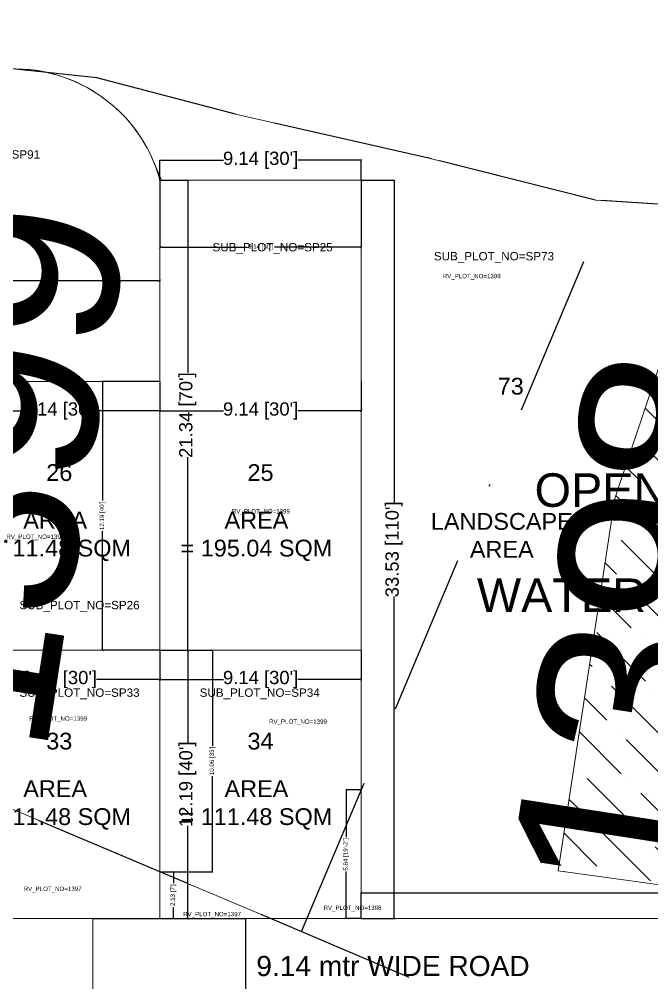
# Model space of a CAD drawing. Header units: metres. Extents: x 205125 to 205418, y -20654 to -20451.
# Drawn here: x 205258.94 to 205287.68, y -20556.45 to -20512.7 of the extents above; entities that cross this region are included whole.
import ezdxf

# ---------------------------------------------------------------- set-up
doc = ezdxf.new("R2010")
doc.units = ezdxf.units.M
doc.header["$MEASUREMENT"] = 0
doc.header["$PDMODE"] = 2
doc.linetypes.add('BORDER2', pattern=[0.875, 0.25, -0.125, 0.25, -0.125, 0, -0.125])
doc.layers.get('0').update_dxf_attribs({"lineweight": 5})
doc.layers.get('Defpoints').update_dxf_attribs({"lineweight": 5})
for name, color, linetype, lineweight in [('A-0-g', 7, 'Continuous', 5), ('INTERNAL_ROADS_RESIDENTIAL', 7, 'Continuous', 5), ('LAND_BOUNDARY', 7, 'Continuous', 5), ('Layer1', 7, 'Continuous', 5), ('SUB_PLOT_25', 7, 'Continuous', 5), ('SUB_PLOT_25_RV_PLOT_1', 7, 'Continuous', 5), ('SUB_PLOT_26', 7, 'Continuous', 5), ('SUB_PLOT_26_RV_PLOT_1', 7, 'Continuous', 5), ('SUB_PLOT_33', 7, 'Continuous', 5), ('SUB_PLOT_33_RV_PLOT_1', 7, 'Continuous', 5), ('SUB_PLOT_33_RV_PLOT_2', 7, 'Continuous', 5), ('SUB_PLOT_34', 7, 'Continuous', 5), ('SUB_PLOT_34_RV_PLOT_1', 7, 'Continuous', 5), ('SUB_PLOT_34_RV_PLOT_2', 7, 'Continuous', 5), ('SUB_PLOT_34_RV_PLOT_3', 7, 'Continuous', 5), ('SUB_PLOT_73', 7, 'Continuous', 5), ('SUB_PLOT_73_RV_PLOT_1', 7, 'Continuous', 5), ('SUB_PLOT_84', 7, 'Continuous', 5), ('SUB_PLOT_84_RV_PLOT_1', 7, 'Continuous', 5), ('SUB_PLOT_86', 7, 'Continuous', 5), ('SUB_PLOT_86_RV_PLOT_1', 7, 'Continuous', 5), ('SUB_PLOT_91', 96, 'Continuous', 5), ('SUB_PLOT_91_RV_PLOT_1', 96, 'Continuous', 5)]:
    doc.layers.add(name, color=color, linetype=linetype, lineweight=lineweight)
doc.styles.add('Arial', font='swissl.ttf')
doc.dimstyles.new('meter', dxfattribs={"dimtxt": 0.2, "dimasz": 0.1, "dimexe": 0, "dimexo": 0, "dimgap": 0.09, "dimtad": 0, "dimzin": 0, "dimdsep": 46, "dimtxsty": 'Arial', "dimblk": 'ARCHTICK', "dimcen": 7.09, "dimclrd": 23, "dimclre": 23, "dimclrt": 75, "dimadec": 0, "dimazin": 0, "dimtfac": 1, "dimtofl": 0, "dimtmove": 1, "dimatfit": 3, "dimldrblk": 'OPEN90', "dimfxl": 1, "dimtolj": 1, "dimtzin": 0, "dimarcsym": 0})

# ---------------------------------------------------------------- blocks, each defined once
blk = doc.blocks.new('_ArchTick')
at = {"color": 0, "const_width": 0.15}
blk.add_lwpolyline([(-0.5, -0.5), (0.5, 0.5)], dxfattribs=at)
blk = doc.blocks.new('*D101')
at = {"color": 23, "linetype": 'Continuous', "lineweight": -2, "ltscale": 0.5, "transparency": 16777216}
for p, q in [((205256.192, -20529.152), (205256.192, -20530.489)), ((205265.336, -20529.152), (205265.336, -20530.489)), ((205256.192, -20530.489), (205259.073, -20530.489)), ((205265.336, -20530.489), (205262.455, -20530.489))]:
    blk.add_line(p, q, dxfattribs=at)
at = {"layer": 'Defpoints', "color": 0, "ltscale": 0.5, "transparency": 16777216}
for p in [(205256.192, -20529.152), (205265.336, -20529.152), (205265.336, -20530.489)]:
    blk.add_point(p, dxfattribs=at)
at = {"color": 23, "lineweight": -2, "ltscale": 0.5, "transparency": 16777216, "xscale": 0.1, "yscale": 0.1, "zscale": 0.1, "rotation": 180}
blk.add_blockref('_ArchTick', (205256.192, -20530.489), dxfattribs=at)
at = {"color": 23, "lineweight": -2, "ltscale": 0.5, "transparency": 16777216, "xscale": 0.1, "yscale": 0.1, "zscale": 0.1}
blk.add_blockref('_ArchTick', (205265.336, -20530.489), dxfattribs=at)
at = {"color": 75, "ltscale": 0.5, "transparency": 16777216, "insert": (205260.764, -20530.489), "char_height": 0.6, "attachment_point": 5, "style": 'Arial'}
blk.add_mtext("\\A1;9.14 [30']", dxfattribs=at)
blk = doc.blocks.new('_Open90')
at = {"layer": 'A-0-g', "color": 0, "lineweight": -2}
for p, q in [((0, 0), (-1, 0)), ((-0.5, 0.5), (0, 0)), ((0, 0), (-0.5, -0.5))]:
    blk.add_line(p, q, dxfattribs=at)
blk = doc.blocks.new('*D103')
at = {"color": 23, "linetype": 'Continuous', "lineweight": -2, "ltscale": 0.5, "transparency": 16777216}
for p, q in [((205265.336, -20529.152), (205265.336, -20530.489)), ((205274.48, -20529.152), (205274.48, -20530.489)), ((205265.336, -20530.489), (205268.217, -20530.489)), ((205274.48, -20530.489), (205271.599, -20530.489))]:
    blk.add_line(p, q, dxfattribs=at)
at = {"layer": 'Defpoints', "color": 0, "ltscale": 0.5, "transparency": 16777216}
for p in [(205265.336, -20529.152), (205274.48, -20529.152), (205274.48, -20530.489)]:
    blk.add_point(p, dxfattribs=at)
at = {"color": 23, "lineweight": -2, "ltscale": 0.5, "transparency": 16777216, "xscale": 0.1, "yscale": 0.1, "zscale": 0.1, "rotation": 180}
blk.add_blockref('_ArchTick', (205265.336, -20530.489), dxfattribs=at)
at = {"color": 23, "lineweight": -2, "ltscale": 0.5, "transparency": 16777216, "xscale": 0.1, "yscale": 0.1, "zscale": 0.1}
blk.add_blockref('_ArchTick', (205274.48, -20530.489), dxfattribs=at)
at = {"color": 75, "ltscale": 0.5, "transparency": 16777216, "insert": (205269.908, -20530.489), "char_height": 0.6, "attachment_point": 5, "style": 'Arial'}
blk.add_mtext("\\A1;9.14 [30']", dxfattribs=at)
blk = doc.blocks.new('*D104')
at = {"layer": 'Defpoints', "color": 0, "ltscale": 0.5, "transparency": 16777216}
for p in [(205265.336, -20520.008), (205265.336, -20541.344), (205266.598, -20541.344)]:
    blk.add_point(p, dxfattribs=at)
at = {"layer": 'SUB_PLOT_25', "color": 23, "linetype": 'Continuous', "lineweight": -2, "ltscale": 0.5, "transparency": 16777216}
for p, q in [((205265.336, -20520.008), (205266.598, -20520.008)), ((205266.598, -20520.008), (205266.598, -20528.763)), ((205266.598, -20541.344), (205266.598, -20532.59)), ((205265.336, -20541.344), (205266.598, -20541.344))]:
    blk.add_line(p, q, dxfattribs=at)
at = {"layer": 'SUB_PLOT_25', "color": 23, "lineweight": -2, "ltscale": 0.5, "transparency": 16777216, "xscale": 0.1, "yscale": 0.1, "zscale": 0.1}
for p, rotation in [((205266.598, -20520.008), 90), ((205266.598, -20541.344), 270)]:
    blk.add_blockref('_ArchTick', p, dxfattribs=dict(at, rotation=rotation))
at = {"layer": 'SUB_PLOT_25', "color": 75, "ltscale": 0.5, "transparency": 16777216, "insert": (205266.598, -20530.676), "char_height": 0.6, "attachment_point": 5, "rotation": 90, "style": 'Arial'}
blk.add_mtext("\\A1;21.34 [70']", dxfattribs=at)
blk = doc.blocks.new('*D111')
at = {"color": 23, "linetype": 'Continuous', "lineweight": -2, "ltscale": 0.5, "transparency": 16777216}
for p, q in [((205256.192, -20541.344), (205256.192, -20542.681)), ((205265.336, -20541.344), (205265.336, -20542.681)), ((205256.192, -20542.681), (205259.073, -20542.681)), ((205265.336, -20542.681), (205262.455, -20542.681))]:
    blk.add_line(p, q, dxfattribs=at)
at = {"layer": 'Defpoints', "color": 0, "ltscale": 0.5, "transparency": 16777216}
for p in [(205256.192, -20541.344), (205265.336, -20541.344), (205265.336, -20542.681)]:
    blk.add_point(p, dxfattribs=at)
at = {"color": 23, "lineweight": -2, "ltscale": 0.5, "transparency": 16777216, "xscale": 0.1, "yscale": 0.1, "zscale": 0.1, "rotation": 180}
blk.add_blockref('_ArchTick', (205256.192, -20542.681), dxfattribs=at)
at = {"color": 23, "lineweight": -2, "ltscale": 0.5, "transparency": 16777216, "xscale": 0.1, "yscale": 0.1, "zscale": 0.1}
blk.add_blockref('_ArchTick', (205265.336, -20542.681), dxfattribs=at)
at = {"color": 75, "ltscale": 0.5, "transparency": 16777216, "insert": (205260.764, -20542.681), "char_height": 0.6, "attachment_point": 5, "style": 'Arial'}
blk.add_mtext("\\A1;9.14 [30']", dxfattribs=at)
blk = doc.blocks.new('*D113')
at = {"color": 23, "linetype": 'Continuous', "lineweight": -2, "ltscale": 0.5, "transparency": 16777216}
for p, q in [((205265.336, -20541.344), (205265.336, -20542.681)), ((205274.48, -20541.344), (205274.48, -20542.681)), ((205265.336, -20542.681), (205268.217, -20542.681)), ((205274.48, -20542.681), (205271.599, -20542.681))]:
    blk.add_line(p, q, dxfattribs=at)
at = {"layer": 'Defpoints', "color": 0, "ltscale": 0.5, "transparency": 16777216}
for p in [(205265.336, -20541.344), (205274.48, -20541.344), (205274.48, -20542.681)]:
    blk.add_point(p, dxfattribs=at)
at = {"color": 23, "lineweight": -2, "ltscale": 0.5, "transparency": 16777216, "xscale": 0.1, "yscale": 0.1, "zscale": 0.1, "rotation": 180}
blk.add_blockref('_ArchTick', (205265.336, -20542.681), dxfattribs=at)
at = {"color": 23, "lineweight": -2, "ltscale": 0.5, "transparency": 16777216, "xscale": 0.1, "yscale": 0.1, "zscale": 0.1}
blk.add_blockref('_ArchTick', (205274.48, -20542.681), dxfattribs=at)
at = {"color": 75, "ltscale": 0.5, "transparency": 16777216, "insert": (205269.908, -20542.681), "char_height": 0.6, "attachment_point": 5, "style": 'Arial'}
blk.add_mtext("\\A1;9.14 [30']", dxfattribs=at)
blk = doc.blocks.new('*D114')
at = {"layer": 'Defpoints', "color": 0, "ltscale": 0.5, "transparency": 16777216}
for p in [(205265.336, -20541.344), (205265.336, -20553.536), (205266.598, -20553.536)]:
    blk.add_point(p, dxfattribs=at)
at = {"layer": 'SUB_PLOT_34', "color": 23, "linetype": 'Continuous', "lineweight": -2, "ltscale": 0.5, "transparency": 16777216}
for p, q in [((205265.336, -20541.344), (205266.598, -20541.344)), ((205266.598, -20541.344), (205266.598, -20545.552)), ((205266.598, -20553.536), (205266.598, -20549.329)), ((205265.336, -20553.536), (205266.598, -20553.536))]:
    blk.add_line(p, q, dxfattribs=at)
at = {"layer": 'SUB_PLOT_34', "color": 23, "lineweight": -2, "ltscale": 0.5, "transparency": 16777216, "xscale": 0.1, "yscale": 0.1, "zscale": 0.1}
for p, rotation in [((205266.598, -20541.344), 90), ((205266.598, -20553.536), 270)]:
    blk.add_blockref('_ArchTick', p, dxfattribs=dict(at, rotation=rotation))
at = {"layer": 'SUB_PLOT_34', "color": 75, "ltscale": 0.5, "transparency": 16777216, "insert": (205266.598, -20547.44), "char_height": 0.6, "attachment_point": 5, "rotation": 90, "style": 'Arial'}
blk.add_mtext("\\A1;12.19 [40']", dxfattribs=at)
blk = doc.blocks.new('*D136')
at = {"color": 23, "linetype": 'Continuous', "lineweight": -2, "ltscale": 0.5, "transparency": 16777216}
for p, q in [((205265.336, -20520.008), (205265.336, -20519.106)), ((205265.336, -20519.106), (205268.217, -20519.106)), ((205274.48, -20519.106), (205271.599, -20519.106)), ((205274.48, -20520.008), (205274.48, -20519.106))]:
    blk.add_line(p, q, dxfattribs=at)
at = {"layer": 'Defpoints', "color": 0, "ltscale": 0.5, "transparency": 16777216}
for p in [(205274.48, -20519.106), (205265.336, -20520.008), (205274.48, -20520.008)]:
    blk.add_point(p, dxfattribs=at)
at = {"color": 23, "lineweight": -2, "ltscale": 0.5, "transparency": 16777216, "xscale": 0.1, "yscale": 0.1, "zscale": 0.1, "rotation": 180}
blk.add_blockref('_ArchTick', (205265.336, -20519.106), dxfattribs=at)
at = {"color": 23, "lineweight": -2, "ltscale": 0.5, "transparency": 16777216, "xscale": 0.1, "yscale": 0.1, "zscale": 0.1}
blk.add_blockref('_ArchTick', (205274.48, -20519.106), dxfattribs=at)
at = {"color": 75, "ltscale": 0.5, "transparency": 16777216, "insert": (205269.908, -20519.106), "char_height": 0.6, "attachment_point": 5, "style": 'Arial'}
blk.add_mtext("\\A1;9.14 [30']", dxfattribs=at)
blk = doc.blocks.new('*D137')
at = {"layer": 'Defpoints', "color": 0, "ltscale": 0.5, "transparency": 16777216}
for p in [(205274.48, -20520.008), (205274.48, -20553.536), (205275.972, -20553.536)]:
    blk.add_point(p, dxfattribs=at)
at = {"layer": 'SUB_PLOT_73', "color": 23, "linetype": 'Continuous', "lineweight": -2, "ltscale": 0.5, "transparency": 16777216}
for p, q in [((205274.48, -20520.008), (205275.972, -20520.008)), ((205275.972, -20520.008), (205275.972, -20534.638)), ((205275.972, -20553.536), (205275.972, -20538.907)), ((205274.48, -20553.536), (205275.972, -20553.536))]:
    blk.add_line(p, q, dxfattribs=at)
at = {"layer": 'SUB_PLOT_73', "color": 23, "lineweight": -2, "ltscale": 0.5, "transparency": 16777216, "xscale": 0.1, "yscale": 0.1, "zscale": 0.1}
for p, rotation in [((205275.972, -20520.008), 90), ((205275.972, -20553.536), 270)]:
    blk.add_blockref('_ArchTick', p, dxfattribs=dict(at, rotation=rotation))
at = {"layer": 'SUB_PLOT_73', "color": 75, "ltscale": 0.5, "transparency": 16777216, "insert": (205275.972, -20536.772), "char_height": 0.6, "attachment_point": 5, "rotation": 90, "style": 'Arial'}
blk.add_mtext("\\A1;33.53 [110']", dxfattribs=at)
blk = doc.blocks.new('*D138')
at = {"color": 23, "linetype": 'Continuous', "lineweight": -2, "ltscale": 0.5, "transparency": 16777216}
for p, q in [((205274.48, -20553.536), (205274.48, -20552.366)), ((205274.48, -20552.366), (205289.11, -20552.366)), ((205308.008, -20552.366), (205293.379, -20552.366)), ((205308.008, -20553.536), (205308.008, -20552.366))]:
    blk.add_line(p, q, dxfattribs=at)
at = {"layer": 'Defpoints', "color": 0, "ltscale": 0.5, "transparency": 16777216}
for p in [(205308.008, -20552.366), (205274.48, -20553.536), (205308.008, -20553.536)]:
    blk.add_point(p, dxfattribs=at)
at = {"color": 23, "lineweight": -2, "ltscale": 0.5, "transparency": 16777216, "xscale": 0.1, "yscale": 0.1, "zscale": 0.1, "rotation": 180}
blk.add_blockref('_ArchTick', (205274.48, -20552.366), dxfattribs=at)
at = {"color": 23, "lineweight": -2, "ltscale": 0.5, "transparency": 16777216, "xscale": 0.1, "yscale": 0.1, "zscale": 0.1}
blk.add_blockref('_ArchTick', (205308.008, -20552.366), dxfattribs=at)
at = {"color": 75, "ltscale": 0.5, "transparency": 16777216, "insert": (205291.244, -20552.366), "char_height": 0.6, "attachment_point": 5, "style": 'Arial'}
blk.add_mtext("\\A1;33.53 [110']", dxfattribs=at)
blk = doc.blocks.new('sdfd')
at = {"color": 241, "linetype": 'BORDER2', "lineweight": 25, "ltscale": 2}
for points in [[(205532.1784, -20576.059), (205530.6774, -20582.0097)], [(205535.5556, -20583.358), (205534.5953, -20583.1485), (205534.1252, -20583.2001), (205533.8429, -20583.1408), (205533.7962, -20583.0127), (205533.7665, -20582.8792), (205533.7567, -20582.7121), (205533.7469, -20582.545), (205533.7124, -20582.3617), (205533.6826, -20582.2034), (205533.6623, -20582.0957), (205533.5765, -20581.6395), (205533.5312, -20581.3992), (205533.4848, -20580.8826), (205533.5334, -20580.3599), (205533.5777, -20579.7372), (205533.6233, -20579.2944), (205533.616, -20579.1385), (205533.6168, -20579.1154), (205533.6169, -20579.1033), (205533.6162, -20579.0838), (205533.612, -20579.0416), (205533.6045, -20578.8955), (205533.5519, -20578.0907)], [(205531.1019, -20580.3266), (205533.4887, -20580.9257)]]:
    blk.add_lwpolyline(points, dxfattribs=at)
at = {"linetype": 'BORDER2', "lineweight": 25, "ltscale": 500, "char_height": 0.54475, "width": 8.462144, "attachment_point": 2, "style": 'Arial'}
for s, insert in [('1399', (205532.3574, -20578.9132)), ('1398', (205532.1999, -20580.9388))]:
    blk.add_mtext(s, dxfattribs=dict(at, insert=insert))
blk = doc.blocks.new('*D196')
at = {"layer": 'Defpoints', "color": 0, "ltscale": 0.5, "transparency": 16777216}
for p in [(205265.336, -20529.152), (205262.725, -20541.344), (205265.336, -20541.344)]:
    blk.add_point(p, dxfattribs=at)
at = {"layer": 'SUB_PLOT_26_RV_PLOT_1', "color": 23, "lineweight": -2, "ltscale": 0.5, "transparency": 16777216}
for p, q in [((205265.336, -20529.152), (205262.725, -20529.152)), ((205262.725, -20529.152), (205262.725, -20534.559)), ((205262.725, -20541.344), (205262.725, -20535.938)), ((205265.336, -20541.344), (205262.725, -20541.344))]:
    blk.add_line(p, q, dxfattribs=at)
at = {"layer": 'SUB_PLOT_26_RV_PLOT_1', "color": 23, "lineweight": -2, "ltscale": 0.5, "transparency": 16777216, "xscale": 0.1, "yscale": 0.1, "zscale": 0.1}
for p, rotation in [((205262.725, -20529.152), 90), ((205262.725, -20541.344), 270)]:
    blk.add_blockref('_ArchTick', p, dxfattribs=dict(at, rotation=rotation))
at = {"layer": 'SUB_PLOT_26_RV_PLOT_1', "color": 75, "ltscale": 0.5, "transparency": 16777216, "insert": (205262.725, -20535.248), "char_height": 0.2, "attachment_point": 5, "rotation": 90, "style": 'Arial'}
blk.add_mtext("\\A1;12.19 [40']", dxfattribs=at)
blk = doc.blocks.new('*D197')
at = {"layer": 'Defpoints', "color": 0, "ltscale": 0.5, "transparency": 16777216}
for p in [(205265.336, -20520.008), (205274.48, -20520.008), (205274.48, -20523.051)]:
    blk.add_point(p, dxfattribs=at)
at = {"layer": 'SUB_PLOT_25_RV_PLOT_1', "color": 23, "lineweight": -2, "ltscale": 0.5, "transparency": 16777216}
for p, q in [((205265.336, -20520.008), (205265.336, -20523.051)), ((205274.48, -20520.008), (205274.48, -20523.051)), ((205265.336, -20523.051), (205269.285, -20523.051)), ((205274.48, -20523.051), (205270.532, -20523.051))]:
    blk.add_line(p, q, dxfattribs=at)
at = {"layer": 'SUB_PLOT_25_RV_PLOT_1', "color": 23, "lineweight": -2, "ltscale": 0.5, "transparency": 16777216, "xscale": 0.1, "yscale": 0.1, "zscale": 0.1, "rotation": 180}
blk.add_blockref('_ArchTick', (205265.336, -20523.051), dxfattribs=at)
at = {"layer": 'SUB_PLOT_25_RV_PLOT_1', "color": 23, "lineweight": -2, "ltscale": 0.5, "transparency": 16777216, "xscale": 0.1, "yscale": 0.1, "zscale": 0.1}
blk.add_blockref('_ArchTick', (205274.48, -20523.051), dxfattribs=at)
at = {"layer": 'SUB_PLOT_25_RV_PLOT_1', "color": 75, "ltscale": 0.5, "transparency": 16777216, "insert": (205269.908, -20523.051), "char_height": 0.2, "attachment_point": 5, "style": 'Arial'}
blk.add_mtext("\\A1;9.14 [30']", dxfattribs=at)
blk = doc.blocks.new('*D200')
at = {"layer": 'Defpoints', "color": 0, "ltscale": 0.5, "transparency": 16777216}
for p in [(205265.336, -20551.406), (205265.943, -20551.406), (205265.336, -20553.536)]:
    blk.add_point(p, dxfattribs=at)
at = {"layer": 'SUB_PLOT_34_RV_PLOT_1', "color": 23, "lineweight": -2, "ltscale": 0.5, "transparency": 16777216}
for p, q in [((205265.336, -20551.406), (205265.943, -20551.406)), ((205265.943, -20551.406), (205265.943, -20551.921)), ((205265.943, -20553.536), (205265.943, -20553.021)), ((205265.336, -20553.536), (205265.943, -20553.536))]:
    blk.add_line(p, q, dxfattribs=at)
at = {"layer": 'SUB_PLOT_34_RV_PLOT_1', "color": 23, "lineweight": -2, "ltscale": 0.5, "transparency": 16777216, "xscale": 0.1, "yscale": 0.1, "zscale": 0.1}
for p, rotation in [((205265.943, -20551.406), 90), ((205265.943, -20553.536), 270)]:
    blk.add_blockref('_ArchTick', p, dxfattribs=dict(at, rotation=rotation))
at = {"layer": 'SUB_PLOT_34_RV_PLOT_1', "color": 75, "ltscale": 0.5, "transparency": 16777216, "insert": (205265.943, -20552.471), "char_height": 0.2, "attachment_point": 5, "rotation": 90, "style": 'Arial'}
blk.add_mtext("\\A1;2.13 [7']", dxfattribs=at)
blk = doc.blocks.new('*D201')
at = {"layer": 'Defpoints', "color": 0, "ltscale": 0.5, "transparency": 16777216}
for p in [(205265.336, -20541.344), (205265.336, -20551.406), (205267.717, -20551.406)]:
    blk.add_point(p, dxfattribs=at)
at = {"layer": 'SUB_PLOT_34_RV_PLOT_3', "color": 23, "lineweight": -2, "ltscale": 0.5, "transparency": 16777216}
for p, q in [((205265.336, -20541.344), (205267.717, -20541.344)), ((205267.717, -20541.344), (205267.717, -20545.686)), ((205267.717, -20551.406), (205267.717, -20547.065)), ((205265.336, -20551.406), (205267.717, -20551.406))]:
    blk.add_line(p, q, dxfattribs=at)
at = {"layer": 'SUB_PLOT_34_RV_PLOT_3', "color": 23, "lineweight": -2, "ltscale": 0.5, "transparency": 16777216, "xscale": 0.1, "yscale": 0.1, "zscale": 0.1}
for p, rotation in [((205267.717, -20541.344), 90), ((205267.717, -20551.406), 270)]:
    blk.add_blockref('_ArchTick', p, dxfattribs=dict(at, rotation=rotation))
at = {"layer": 'SUB_PLOT_34_RV_PLOT_3', "color": 75, "ltscale": 0.5, "transparency": 16777216, "insert": (205267.717, -20546.375), "char_height": 0.2, "attachment_point": 5, "rotation": 90, "style": 'Arial'}
blk.add_mtext("\\A1;10.06 [33']", dxfattribs=at)
blk = doc.blocks.new('*D202')
at = {"layer": 'Defpoints', "color": 0, "ltscale": 0.5, "transparency": 16777216}
for p in [(205273.798, -20547.693), (205274.48, -20547.693), (205274.48, -20553.536)]:
    blk.add_point(p, dxfattribs=at)
at = {"layer": 'SUB_PLOT_34_RV_PLOT_2', "color": 23, "lineweight": -2, "ltscale": 0.5, "transparency": 16777216}
for p, q in [((205274.48, -20547.693), (205273.798, -20547.693)), ((205273.798, -20547.693), (205273.798, -20549.834)), ((205273.798, -20553.536), (205273.798, -20551.394)), ((205274.48, -20553.536), (205273.798, -20553.536))]:
    blk.add_line(p, q, dxfattribs=at)
at = {"layer": 'SUB_PLOT_34_RV_PLOT_2', "color": 23, "lineweight": -2, "ltscale": 0.5, "transparency": 16777216, "xscale": 0.1, "yscale": 0.1, "zscale": 0.1}
for p, rotation in [((205273.798, -20547.693), 90), ((205273.798, -20553.536), 270)]:
    blk.add_blockref('_ArchTick', p, dxfattribs=dict(at, rotation=rotation))
at = {"layer": 'SUB_PLOT_34_RV_PLOT_2', "color": 75, "ltscale": 0.5, "transparency": 16777216, "insert": (205273.798, -20550.614), "char_height": 0.2, "attachment_point": 5, "rotation": 90, "style": 'Arial'}
blk.add_mtext('\\A1;5.84 [19\'-2"]', dxfattribs=at)
blk = doc.blocks.new('*D225')
at = {"layer": 'Defpoints', "color": 0, "ltscale": 0.5, "transparency": 16777216}
for p in [(205225.242, -20524.58), (205225.242, -20524.58), (205265.336, -20524.58)]:
    blk.add_point(p, dxfattribs=at)
at = {"layer": 'INTERNAL_ROADS_RESIDENTIAL', "color": 23, "lineweight": -2, "ltscale": 0.5, "transparency": 16777216}
for p, q in [((205225.242, -20524.58), (205244.361, -20524.58)), ((205265.336, -20524.58), (205246.217, -20524.58))]:
    blk.add_line(p, q, dxfattribs=at)
at = {"layer": 'INTERNAL_ROADS_RESIDENTIAL', "color": 23, "lineweight": -2, "ltscale": 0.5, "transparency": 16777216, "xscale": 0.1, "yscale": 0.1, "zscale": 0.1, "rotation": 180}
blk.add_blockref('_ArchTick', (205225.242, -20524.58), dxfattribs=at)
at = {"layer": 'INTERNAL_ROADS_RESIDENTIAL', "color": 23, "lineweight": -2, "ltscale": 0.5, "transparency": 16777216, "xscale": 0.1, "yscale": 0.1, "zscale": 0.1}
blk.add_blockref('_ArchTick', (205265.336, -20524.58), dxfattribs=at)
at = {"layer": 'INTERNAL_ROADS_RESIDENTIAL', "color": 75, "ltscale": 0.5, "transparency": 16777216, "insert": (205245.289, -20524.58), "char_height": 0.2, "attachment_point": 5, "style": 'Arial'}
blk.add_mtext('\\A1;40.09 [131\'-7"]', dxfattribs=at)
blk = doc.blocks.new('*D250')
at = {"layer": 'Defpoints', "color": 0, "ltscale": 0.5, "transparency": 16777216}
for p in [(205262.288, -20553.536), (205269.227, -20553.536), (205262.288, -20562.68)]:
    blk.add_point(p, dxfattribs=at)
at = {"layer": 'SUB_PLOT_84', "color": 23, "lineweight": -2, "ltscale": 0.5, "transparency": 16777216}
for p, q in [((205262.288, -20553.536), (205269.227, -20553.536)), ((205269.227, -20553.536), (205269.227, -20557.484)), ((205269.227, -20562.68), (205269.227, -20558.732)), ((205262.288, -20562.68), (205269.227, -20562.68))]:
    blk.add_line(p, q, dxfattribs=at)
at = {"layer": 'SUB_PLOT_84', "color": 23, "lineweight": -2, "ltscale": 0.5, "transparency": 16777216, "xscale": 0.1, "yscale": 0.1, "zscale": 0.1}
for p, rotation in [((205269.227, -20553.536), 90), ((205269.227, -20562.68), 270)]:
    blk.add_blockref('_ArchTick', p, dxfattribs=dict(at, rotation=rotation))
at = {"layer": 'SUB_PLOT_84', "color": 75, "ltscale": 0.5, "transparency": 16777216, "insert": (205269.227, -20558.108), "char_height": 0.2, "attachment_point": 5, "rotation": 90, "style": 'Arial'}
blk.add_mtext("\\A1;9.14 [30']", dxfattribs=at)

msp = doc.modelspace()

# ---------------------------------------------------------------- hatches: boundary and pattern name
at = {"linetype": 'Continuous'}
h = msp.add_hatch(dxfattribs=at)
h.set_pattern_fill('ANSI36', color=256, scale=9.99996, angle=90, style=0)
h.set_pattern_definition([(135, (210317.5597, -25498.6744), (-2.43066984, 0.66290996), [3.1249875, -0.6249975, 0, -0.6249975])])
h.paths.add_polyline_path([(205303.541, -20525.884), (205290.547, -20522.981), (205288.835, -20526.034), (205286.001, -20534.466), (205283.434, -20551.365), (205299.131, -20553.536), (205299.357, -20546.184), (205299.679, -20542.672)])

# ---------------------------------------------------------------- linework, layer by layer
for p, q in [((205274.48, -20520.008), (205265.336, -20520.008)), ((205265.336, -20553.536), (205265.336, -20520.008)), ((205274.48, -20553.536), (205274.48, -20520.008)), ((205265.336, -20529.152), (205228.76, -20529.152)), ((205274.48, -20541.344), (205228.76, -20541.344)), ((205228.76, -20553.536), (205320.2, -20553.536))]:
    msp.add_line(p, q)
msp.add_lwpolyline([(205247.048, -20520.008, -0.245957), (205258.791, -20514.963, -0.335602), (205265.336, -20520.008)], format="xyb")
msp.add_lwpolyline([(205303.541, -20525.884), (205290.547, -20522.981), (205288.835, -20526.034), (205286.001, -20534.466), (205283.434, -20551.365), (205299.131, -20553.536), (205299.357, -20546.184), (205299.679, -20542.672)], close=True, dxfattribs=at)
at = {"layer": 'LAND_BOUNDARY', "color": 7, "ltscale": 2}
msp.add_lwpolyline([(205194.044, -20511.295), (205201.261, -20513.755), (205211.382, -20514.85), (205221.258, -20515.987), (205225.58, -20516.213), (205241.13, -20513.376), (205253.247, -20514.383), (205262.472, -20515.364), (205268.772, -20517.013), (205277.677, -20519.043), (205285.127, -20520.913), (205292.7, -20521.395)], dxfattribs=at)
at = {"layer": 'SUB_PLOT_25', "color": 6, "ltscale": 0.5}
msp.add_lwpolyline([(205274.48, -20541.344), (205274.48, -20520.008), (205265.336, -20520.008), (205265.336, -20541.344)], close=True, dxfattribs=at)
at = {"layer": 'SUB_PLOT_25_RV_PLOT_1', "color": 1, "ltscale": 0.5}
msp.add_lwpolyline([(205274.48, -20541.344), (205265.336, -20541.344), (205265.336, -20520.008), (205274.48, -20520.008)], close=True, dxfattribs=at)
at = {"layer": 'SUB_PLOT_26', "color": 6, "ltscale": 0.5}
msp.add_lwpolyline([(205256.192, -20529.152), (205265.336, -20529.152), (205265.336, -20541.344), (205256.192, -20541.344)], close=True, dxfattribs=at)
at = {"layer": 'SUB_PLOT_26_RV_PLOT_1', "color": 1, "ltscale": 0.5}
msp.add_lwpolyline([(205265.336, -20529.152), (205256.192, -20529.152), (205256.192, -20541.344), (205265.336, -20541.344)], close=True, dxfattribs=at)
at = {"layer": 'SUB_PLOT_33', "color": 6, "ltscale": 0.5}
msp.add_lwpolyline([(205256.192, -20553.536), (205265.336, -20553.536), (205265.336, -20541.344), (205256.192, -20541.344)], close=True, dxfattribs=at)
at = {"layer": 'SUB_PLOT_33_RV_PLOT_1', "color": 1, "ltscale": 0.5}
msp.add_lwpolyline([(205256.192, -20547.537), (205256.192, -20553.536), (205265.336, -20553.536), (205265.336, -20551.406)], close=True, dxfattribs=at)
at = {"layer": 'SUB_PLOT_33_RV_PLOT_2', "color": 1, "ltscale": 0.5}
msp.add_lwpolyline([(205256.192, -20547.537), (205256.192, -20541.344), (205265.336, -20541.344), (205265.336, -20551.406)], close=True, dxfattribs=at)
at = {"layer": 'SUB_PLOT_34', "color": 6, "ltscale": 0.5}
msp.add_lwpolyline([(205274.48, -20553.536), (205265.336, -20553.536), (205265.336, -20541.344), (205274.48, -20541.344)], close=True, dxfattribs=at)
at = {"layer": 'SUB_PLOT_34_RV_PLOT_1', "color": 1, "ltscale": 0.5}
msp.add_lwpolyline([(205265.336, -20553.536), (205265.336, -20551.406), (205270.37, -20553.536)], close=True, dxfattribs=at)
at = {"layer": 'SUB_PLOT_34_RV_PLOT_2', "color": 1, "ltscale": 0.5}
msp.add_lwpolyline([(205272.016, -20553.536), (205274.48, -20547.693), (205274.48, -20553.536)], close=True, dxfattribs=at)
at = {"layer": 'SUB_PLOT_34_RV_PLOT_3', "color": 1, "ltscale": 0.5}
msp.add_lwpolyline([(205270.37, -20553.536), (205272.016, -20553.536), (205274.48, -20547.693), (205274.48, -20541.344), (205265.336, -20541.344), (205265.336, -20551.406)], close=True, dxfattribs=at)
at = {"layer": 'SUB_PLOT_73', "color": 2, "ltscale": 0.5}
for points in [[(205260.201, -20515.123), (205262.472, -20515.364), (205268.772, -20517.013), (205277.677, -20519.043), (205285.127, -20520.913), (205292.7, -20521.395)], [(205308.008, -20553.536), (205274.48, -20553.536), (205274.48, -20520.008), (205265.401, -20520.008), (205264.953, -20518.954), (205264.879, -20518.797), (205264.755, -20518.556), (205264.647, -20518.365), (205264.496, -20518.116), (205264.252, -20517.762), (205264.09, -20517.55), (205263.941, -20517.368), (205263.793, -20517.201), (205263.605, -20517.003), (205263.436, -20516.837), (205263.098, -20516.537), (205262.91, -20516.387), (205262.605, -20516.165), (205262.287, -20515.959), (205262.021, -20515.806), (205261.719, -20515.65), (205261.455, -20515.528), (205261.039, -20515.364), (205260.671, -20515.244), (205260.201, -20515.123)]]:
    msp.add_lwpolyline(points, dxfattribs=at)
at = {"layer": 'SUB_PLOT_73_RV_PLOT_1', "color": 10, "ltscale": 0.5}
for points in [[(205260.201, -20515.123), (205262.472, -20515.364), (205268.772, -20517.013), (205277.677, -20519.043), (205285.127, -20520.913), (205292.7, -20521.395)], [(205308.008, -20553.536), (205274.48, -20553.536), (205274.48, -20520.008), (205265.401, -20520.008), (205264.953, -20518.954), (205264.879, -20518.797), (205264.755, -20518.556), (205264.647, -20518.365), (205264.496, -20518.116), (205264.252, -20517.762), (205264.09, -20517.55), (205263.941, -20517.368), (205263.793, -20517.201), (205263.605, -20517.003), (205263.436, -20516.837), (205263.098, -20516.537), (205262.91, -20516.387), (205262.605, -20516.165), (205262.287, -20515.959), (205262.021, -20515.806), (205261.719, -20515.65), (205261.455, -20515.528), (205261.039, -20515.364), (205260.671, -20515.244), (205260.201, -20515.123)]]:
    msp.add_lwpolyline(points, dxfattribs=at)
at = {"layer": 'SUB_PLOT_84', "color": 1, "ltscale": 0.5}
msp.add_lwpolyline([(205262.288, -20562.68), (205295.816, -20562.68), (205295.816, -20553.536), (205262.288, -20553.536)], close=True, dxfattribs=at)
at = {"layer": 'SUB_PLOT_84_RV_PLOT_1', "color": 1, "ltscale": 0.5}
msp.add_lwpolyline([(205262.288, -20562.68), (205295.816, -20562.68), (205295.816, -20553.536), (205262.288, -20553.536)], close=True, dxfattribs=at)
at = {"layer": 'SUB_PLOT_86', "color": 1, "ltscale": 0.5}
msp.add_lwpolyline([(205228.76, -20553.536), (205262.288, -20553.536), (205262.288, -20562.68), (205228.76, -20562.68)], close=True, dxfattribs=at)
at = {"layer": 'SUB_PLOT_86_RV_PLOT_1', "color": 1, "ltscale": 0.5}
msp.add_lwpolyline([(205228.76, -20553.536), (205262.288, -20553.536), (205262.288, -20562.68), (205228.76, -20562.68)], close=True, dxfattribs=at)
at = {"layer": 'SUB_PLOT_91', "color": 1, "ltscale": 0.5}
msp.add_lwpolyline([(205258.791, -20514.963), (205259.318, -20515.029), (205259.674, -20515.067), (205260.201, -20515.123), (205260.671, -20515.244), (205261.039, -20515.364), (205261.455, -20515.528), (205262.021, -20515.806), (205262.605, -20516.165), (205263.098, -20516.537), (205263.436, -20516.837), (205263.793, -20517.201), (205264.09, -20517.55), (205264.252, -20517.762), (205264.496, -20518.116), (205264.755, -20518.556), (205264.953, -20518.954), (205265.106, -20519.313), (205265.223, -20519.589), (205265.357, -20519.904), (205265.401, -20520.008), (205265.336, -20520.008), (205265.336, -20529.152), (205247.048, -20529.152)], dxfattribs=at)
at = {"layer": 'SUB_PLOT_91_RV_PLOT_1', "color": 1, "ltscale": 0.5}
msp.add_lwpolyline([(205258.791, -20514.963), (205259.318, -20515.029), (205259.674, -20515.067), (205260.201, -20515.123), (205260.671, -20515.244), (205261.039, -20515.364), (205261.455, -20515.528), (205262.021, -20515.806), (205262.605, -20516.165), (205263.098, -20516.537), (205263.436, -20516.837), (205263.793, -20517.201), (205264.09, -20517.55), (205264.252, -20517.762), (205264.496, -20518.116), (205264.755, -20518.556), (205264.953, -20518.954), (205265.106, -20519.313), (205265.223, -20519.589), (205265.357, -20519.904), (205265.401, -20520.008), (205265.336, -20520.008), (205265.336, -20529.152), (205247.048, -20529.152)], dxfattribs=at)

# ---------------------------------------------------------------- block references
at = {"layer": 'Layer1', "color": 3, "xscale": 14.63079577654657, "yscale": 14.63079577654657, "zscale": 14.63079577654657, "rotation": 81.22160212606701}
msp.add_blockref('sdfd', (-551228.378, -2946459.856), dxfattribs=at)

# ---------------------------------------------------------------- texts
at = {"linetype": 'ByBlock', "attachment_point": 5, "style": 'Arial'}
for s, insert, char_height, width in [('73', (205281.272, -20529.369), 0.762, 2.07962), ('26', (205260.76, -20533.291), 0.762, 2.07962), ('25', (205269.904, -20533.291), 0.762, 2.07962), ('{\\H2x;OPEN SPACE 01}', (205289.277, -20535.362), 0.762, 14.68851), ('AREA \\P= 111.48 SQM ', (205260.573, -20536.184), 0.762, 8.97258), ('AREA \\P= 195.04 SQM ', (205269.717, -20536.184), 0.762, 8.97258), ('LANDSCAPE AREA', (205280.867, -20536.137), 0.762, 2.07962), ('{\\H2x;WATER BODY AREA}', (205290.085, -20538.867), 0.762, 22.99632), ('{\\H2x;WATER BODY AREA}', (205290.085, -20538.867), 0.762, 22.99632), ('33', (205260.76, -20545.483), 0.762, 2.07962), ('34', (205269.904, -20545.483), 0.762, 2.07962), ('AREA \\P= 111.48 SQM ', (205260.573, -20548.376), 0.762, 8.97258), ('AREA \\P= 111.48 SQM ', (205269.717, -20548.376), 0.762, 8.97258), ('9.14 mtr WIDE ROAD', (205275.922, -20555.694), 0.9144, 23.28997)]:
    msp.add_mtext(s, dxfattribs=dict(at, insert=insert, char_height=char_height, width=width))
at = {"layer": 'SUB_PLOT_25', "color": 6, "ltscale": 0.5, "insert": (205267.722, -20523.351), "char_height": 0.3791, "attachment_point": 7, "style": 'Arial'}
msp.add_mtext_dynamic_manual_height_columns('SUB_PLOT_NO=SP25', width=5.65873, gutter_width=1, heights=[0], dxfattribs=at)
at = {"layer": 'SUB_PLOT_25_RV_PLOT_1', "color": 1, "ltscale": 0.5, "insert": (205268.603, -20534.944), "char_height": 0.2, "attachment_point": 1, "style": 'Arial'}
msp.add_mtext_dynamic_manual_height_columns('RV_PLOT_NO=1399', width=5.65873, gutter_width=1, heights=[0], dxfattribs=at)
at = {"layer": 'SUB_PLOT_26', "color": 6, "ltscale": 0.5, "insert": (205258.95, -20539.601), "char_height": 0.3791, "attachment_point": 7, "style": 'Arial'}
msp.add_mtext_dynamic_manual_height_columns('SUB_PLOT_NO=SP26', width=5.65873, gutter_width=1, heights=[0], dxfattribs=at)
at = {"layer": 'SUB_PLOT_26_RV_PLOT_1', "color": 1, "ltscale": 0.5, "insert": (205258.354, -20536.098), "char_height": 0.2, "attachment_point": 1, "style": 'Arial'}
msp.add_mtext_dynamic_manual_height_columns('RV_PLOT_NO=1399', width=5.65873, gutter_width=1, heights=[0], dxfattribs=at)
at = {"layer": 'SUB_PLOT_33', "color": 6, "ltscale": 0.5, "insert": (205258.95, -20543.087), "char_height": 0.3791, "attachment_point": 1, "style": 'Arial'}
msp.add_mtext_dynamic_manual_height_columns('SUB_PLOT_NO=SP33', width=5.65873, gutter_width=1, heights=[0], dxfattribs=at)
at = {"layer": 'SUB_PLOT_33_RV_PLOT_1', "color": 1, "ltscale": 0.5, "insert": (205259.143, -20552.083), "char_height": 0.2, "attachment_point": 1, "style": 'Arial'}
msp.add_mtext_dynamic_manual_height_columns('RV_PLOT_NO=1397', width=5.65873, gutter_width=1, heights=[0], dxfattribs=at)
at = {"layer": 'SUB_PLOT_33_RV_PLOT_2', "color": 1, "ltscale": 0.5, "insert": (205259.388, -20544.353), "char_height": 0.2, "attachment_point": 1, "style": 'Arial'}
msp.add_mtext_dynamic_manual_height_columns('RV_PLOT_NO=1399', width=5.65873, gutter_width=1, heights=[0], dxfattribs=at)
at = {"layer": 'SUB_PLOT_34', "color": 6, "ltscale": 0.5, "insert": (205272.597, -20543.087), "char_height": 0.3791, "attachment_point": 3, "style": 'Arial'}
msp.add_mtext_dynamic_manual_height_columns('SUB_PLOT_NO=SP34', width=5.65873, gutter_width=1, heights=[0], dxfattribs=at)
at = {"layer": 'SUB_PLOT_34_RV_PLOT_1', "color": 1, "ltscale": 0.5, "insert": (205266.387, -20553.232), "char_height": 0.2, "attachment_point": 1, "style": 'Arial'}
msp.add_mtext_dynamic_manual_height_columns('RV_PLOT_NO=1397', width=5.65873, gutter_width=1, heights=[0], dxfattribs=at)
at = {"layer": 'SUB_PLOT_34_RV_PLOT_2', "color": 1, "ltscale": 0.5, "insert": (205272.768, -20552.945), "char_height": 0.2, "attachment_point": 1, "style": 'Arial'}
msp.add_mtext_dynamic_manual_height_columns('RV_PLOT_NO=1398', width=5.65873, gutter_width=1, heights=[0], dxfattribs=at)
at = {"layer": 'SUB_PLOT_34_RV_PLOT_3', "color": 1, "ltscale": 0.5, "insert": (205270.29, -20544.493), "char_height": 0.2, "attachment_point": 1, "style": 'Arial'}
msp.add_mtext_dynamic_manual_height_columns('RV_PLOT_NO=1399', width=5.65873, gutter_width=1, heights=[0], dxfattribs=at)
at = {"layer": 'SUB_PLOT_73', "color": 2, "ltscale": 0.5, "insert": (205277.78, -20523.76), "char_height": 0.3791, "attachment_point": 7, "style": 'Arial'}
msp.add_mtext_dynamic_manual_height_columns('SUB_PLOT_NO=SP73', width=5.65873, gutter_width=1, heights=[0], dxfattribs=at)
at = {"layer": 'SUB_PLOT_73_RV_PLOT_1', "color": 10, "ltscale": 0.5, "insert": (205278.183, -20524.263), "char_height": 0.2, "attachment_point": 1, "style": 'Arial'}
msp.add_mtext_dynamic_manual_height_columns('RV_PLOT_NO=1399', width=5.65873, gutter_width=1, heights=[0], dxfattribs=at)
at = {"layer": 'SUB_PLOT_91', "color": 1, "ltscale": 0.5, "insert": (205254.427, -20518.652), "char_height": 0.3791, "attachment_point": 1, "style": 'Arial'}
msp.add_mtext_dynamic_manual_height_columns('SUB_PLOT_NO=SP91', width=5.65873, gutter_width=1, heights=[0], dxfattribs=at)

# ---------------------------------------------------------------- dimensions: what is measured, and where the dimension line sits
at = {"ltscale": 0.5}
for base, p1, p2, override, picture, middle in [((205274.48, -20519.106), (205265.336, -20520.008), (205274.48, -20520.008), {"dimtxt": 0.6, "dimarcsym": 1}, '*D136', (205269.908, -20519.106)), ((205265.336, -20530.489), (205256.192, -20529.152), (205265.336, -20529.152), {"dimtxt": 0.6, "dimtxsty": 'Arial', "dimldrblk": 'Open90', "dimarcsym": 1}, '*D101', (205260.764, -20530.489)), ((205274.48, -20530.489), (205265.336, -20529.152), (205274.48, -20529.152), {"dimtxt": 0.6, "dimtxsty": 'Arial', "dimldrblk": 'Open90', "dimarcsym": 1}, '*D103', (205269.908, -20530.489)), ((205265.336, -20542.681), (205256.192, -20541.344), (205265.336, -20541.344), {"dimtxt": 0.6, "dimtxsty": 'Arial', "dimldrblk": 'Open90', "dimarcsym": 1}, '*D111', (205260.764, -20542.681)), ((205274.48, -20542.681), (205265.336, -20541.344), (205274.48, -20541.344), {"dimtxt": 0.6, "dimtxsty": 'Arial', "dimldrblk": 'Open90', "dimarcsym": 1}, '*D113', (205269.908, -20542.681)), ((205308.008, -20552.366), (205274.48, -20553.536), (205308.008, -20553.536), {"dimtxt": 0.6, "dimarcsym": 1}, '*D138', (205291.244, -20552.366))]:
    dim = msp.add_linear_dim(base=base, p1=p1, p2=p2, dimstyle='meter', override=override, dxfattribs=at)
    dim.commit()
    dim.dimension.update_dxf_attribs({"geometry": picture, "text_midpoint": middle})
at = {"layer": 'INTERNAL_ROADS_RESIDENTIAL', "color": 1, "ltscale": 0.5}
dim = msp.add_linear_dim(base=(205225.242, -20524.58), p1=(205265.336, -20524.58), p2=(205225.242, -20524.58), dimstyle='meter', override={"dimfxl": 2}, dxfattribs=at)
dim.commit()
dim.dimension.update_dxf_attribs({"geometry": '*D225', "text_midpoint": (205245.289, -20524.58)})
at = {"layer": 'SUB_PLOT_25', "color": 6, "ltscale": 0.5}
dim = msp.add_linear_dim(base=(205266.598, -20541.344), p1=(205265.336, -20520.008), p2=(205265.336, -20541.344), angle=90, dimstyle='meter', override={"dimtxt": 0.6, "dimtxsty": 'Arial', "dimldrblk": 'Open90', "dimarcsym": 1}, dxfattribs=at)
dim.commit()
dim.dimension.update_dxf_attribs({"geometry": '*D104', "text_midpoint": (205266.598, -20530.676)})
at = {"layer": 'SUB_PLOT_25_RV_PLOT_1', "color": 1, "ltscale": 0.5}
dim = msp.add_aligned_dim(p1=(205265.336, -20520.008), p2=(205274.48, -20520.008), distance=-3.043, dimstyle='meter', override={"dimfxl": 2}, dxfattribs=at)
dim.commit()
dim.dimension.update_dxf_attribs({"geometry": '*D197', "text_midpoint": (205269.908, -20523.051)})
at = {"layer": 'SUB_PLOT_26_RV_PLOT_1', "color": 1, "ltscale": 0.5}
dim = msp.add_aligned_dim(p1=(205265.336, -20529.152), p2=(205265.336, -20541.344), distance=-2.611, dimstyle='meter', override={"dimfxl": 2}, dxfattribs=at)
dim.commit()
dim.dimension.update_dxf_attribs({"geometry": '*D196', "text_midpoint": (205262.725, -20535.248)})
at = {"layer": 'SUB_PLOT_34', "color": 6, "ltscale": 0.5}
dim = msp.add_linear_dim(base=(205266.598, -20553.536), p1=(205265.336, -20541.344), p2=(205265.336, -20553.536), angle=90, dimstyle='meter', override={"dimtxt": 0.6, "dimtxsty": 'Arial', "dimldrblk": 'Open90', "dimarcsym": 1}, dxfattribs=at)
dim.commit()
dim.dimension.update_dxf_attribs({"geometry": '*D114', "text_midpoint": (205266.598, -20547.44)})
at = {"layer": 'SUB_PLOT_34_RV_PLOT_1', "color": 1, "ltscale": 0.5}
dim = msp.add_aligned_dim(p1=(205265.336, -20553.536), p2=(205265.336, -20551.406), distance=-0.606, dimstyle='meter', override={"dimfxl": 2}, dxfattribs=at)
dim.commit()
dim.dimension.update_dxf_attribs({"geometry": '*D200', "text_midpoint": (205265.943, -20552.471)})
at = {"layer": 'SUB_PLOT_34_RV_PLOT_2', "color": 1, "ltscale": 0.5}
dim = msp.add_aligned_dim(p1=(205274.48, -20553.536), p2=(205274.48, -20547.693), distance=0.682, dimstyle='meter', override={"dimfxl": 2}, dxfattribs=at)
dim.commit()
dim.dimension.update_dxf_attribs({"geometry": '*D202', "text_midpoint": (205273.798, -20550.614)})
at = {"layer": 'SUB_PLOT_34_RV_PLOT_3', "color": 1, "ltscale": 0.5}
dim = msp.add_aligned_dim(p1=(205265.336, -20541.344), p2=(205265.336, -20551.406), distance=2.381, dimstyle='meter', override={"dimfxl": 2}, dxfattribs=at)
dim.commit()
dim.dimension.update_dxf_attribs({"geometry": '*D201', "text_midpoint": (205267.717, -20546.375)})
at = {"layer": 'SUB_PLOT_73', "color": 2, "ltscale": 0.5}
dim = msp.add_linear_dim(base=(205275.972, -20553.536), p1=(205274.48, -20520.008), p2=(205274.48, -20553.536), angle=90, dimstyle='meter', override={"dimtxt": 0.6, "dimarcsym": 1}, dxfattribs=at)
dim.commit()
dim.dimension.update_dxf_attribs({"geometry": '*D137', "text_midpoint": (205275.972, -20536.772)})
at = {"layer": 'SUB_PLOT_84', "color": 1, "ltscale": 0.5}
dim = msp.add_linear_dim(base=(205269.227, -20553.536), p1=(205262.288, -20562.68), p2=(205262.288, -20553.536), angle=90, dimstyle='meter', override={"dimfxl": 2}, dxfattribs=at)
dim.commit()
dim.dimension.update_dxf_attribs({"geometry": '*D250', "text_midpoint": (205269.227, -20558.108)})

doc.saveas('drawing.dxf')
